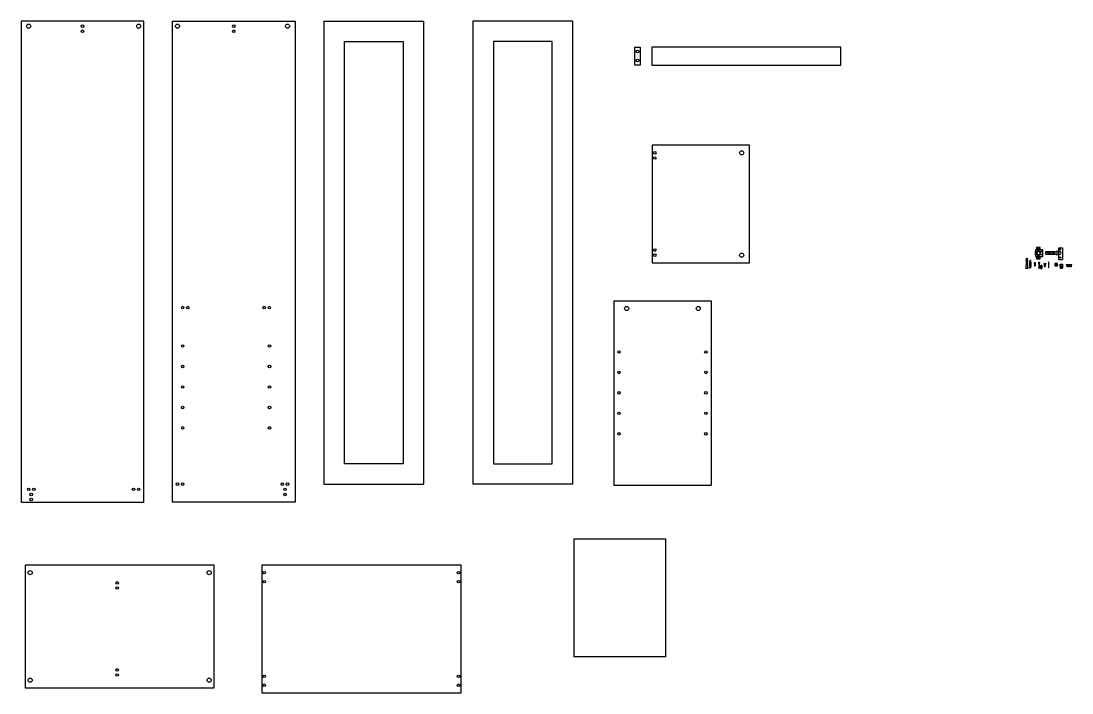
# Model space of a CAD drawing. Header units: inches. Extents: x 10 to 2647, y 15 to 1045.
# Drawn here: x 2001.2 to 2412.3, y 782.6 to 1045.2 of the extents above; entities that cross this region are included whole.
import ezdxf

# ---------------------------------------------------------------- set-up
doc = ezdxf.new("R2010")
doc.units = ezdxf.units.IN
doc.header["$MEASUREMENT"] = 0

msp = doc.modelspace()

# ---------------------------------------------------------------- linework, layer by layer
at = {"color": 1}
for p, q in [((2119.66, 1045.16), (2158.66, 1045.16)), ((2119.66, 1045.16), (2119.66, 864.16)), ((2158.66, 1045.16), (2158.66, 1041.09)), ((2177.95, 1045.16), (2177.95, 1041.09)), ((2216.95, 1045.16), (2177.95, 1045.16)), ((2216.95, 1045.16), (2216.95, 864.16)), ((2158.66, 1041.09), (2158.66, 864.16)), ((2177.95, 1041.09), (2177.95, 864.16)), ((2321.9, 1034.98), (2247.9, 1034.98)), ((2247.9, 1034.98), (2247.9, 1027.98)), ((2321.9, 1027.98), (2321.9, 1034.98)), ((2247.9, 1027.98), (2321.9, 1027.98)), ((2286.08, 996.65), (2248.08, 996.65)), ((2248.08, 996.65), (2248.08, 950.65)), ((2286.08, 950.65), (2286.08, 996.65)), ((2248.08, 950.65), (2286.08, 950.65)), ((2233.09, 935.84), (2271.09, 935.84)), ((2233.09, 935.84), (2233.09, 863.84)), ((2271.09, 935.84), (2271.09, 863.84)), ((2119.66, 864.16), (2158.66, 864.16)), ((2216.95, 864.16), (2177.95, 864.16)), ((2233.09, 863.84), (2271.09, 863.84)), ((2217.42, 842.76), (2217.42, 796.76)), ((2217.42, 842.76), (2253.42, 842.76)), ((2253.42, 796.76), (2253.42, 842.76)), ((2253.42, 796.76), (2217.42, 796.76))]:
    msp.add_line(p, q, dxfattribs=at)
at = {"color": 2}
for p, q in [((2398.05, 953.77), (2398.05, 955.29)), ((2398.12, 955.29), (2398.12, 953.77)), ((2398.2, 953.77), (2398.2, 955.29)), ((2398.27, 955.29), (2398.27, 953.77)), ((2398.35, 953.77), (2398.35, 955.29)), ((2398.42, 955.29), (2398.42, 953.77)), ((2398.5, 953.77), (2398.5, 955.29)), ((2398.5, 955.29), (2398.5, 953.77)), ((2398.57, 953.77), (2398.57, 955.29)), ((2398.65, 955.29), (2398.65, 953.77)), ((2398.73, 953.77), (2398.73, 955.29)), ((2401.99, 955.05), (2405.76, 955.05)), ((2401.99, 953.92), (2401.99, 955.05)), ((2405.76, 953.92), (2401.99, 953.92)), ((2405.33, 954), (2405.33, 954.95)), ((2405.33, 954.95), (2407.07, 954.95)), ((2407.07, 954), (2405.33, 954)), ((2405.76, 954.95), (2405.76, 955.05)), ((2405.76, 953.92), (2405.76, 954)), ((2406.28, 955.25), (2407.11, 955.25)), ((2407.11, 953.74), (2406.28, 953.74)), ((2406.41, 955.12), (2407.65, 955.12)), ((2407.65, 953.88), (2406.41, 953.88)), ((2407.07, 954.95), (2407.07, 954)), ((2407.11, 955.25), (2407.11, 956.56)), ((2407.11, 956.56), (2408.62, 956.56)), ((2407.11, 952.03), (2407.11, 953.74)), ((2408.62, 956.56), (2408.62, 952.03)), ((2394.35, 949.72), (2394.44, 949.91)), ((2394.35, 948.59), (2394.35, 949.72)), ((2394.87, 949.72), (2394.35, 949.72)), ((2394.44, 949.91), (2394.44, 952.31)), ((2394.78, 952.31), (2394.78, 949.91)), ((2394.78, 949.91), (2394.87, 949.72)), ((2394.87, 949.72), (2394.87, 948.59)), ((2395.66, 951.08), (2396.24, 951.08)), ((2395.66, 951.02), (2395.66, 951.08)), ((2396.24, 951.02), (2395.66, 951.02)), ((2396.24, 951.08), (2396.24, 951.02)), ((2397.46, 950.65), (2397.46, 950.41)), ((2397.46, 950.41), (2398.03, 950.41)), ((2397.63, 950.7), (2397.86, 950.7)), ((2397.67, 950.41), (2397.67, 949.55)), ((2397.83, 950.41), (2397.83, 949.55)), ((2398.03, 950.41), (2398.03, 950.65)), ((2399.12, 950.76), (2399.12, 950.52)), ((2399.12, 950.52), (2399.69, 950.52)), ((2399.29, 950.81), (2399.52, 950.81)), ((2399.32, 950.52), (2399.32, 949.31)), ((2399.48, 950.52), (2399.48, 949.32)), ((2399.69, 950.52), (2399.69, 950.76)), ((2401.43, 950.1), (2401.38, 950.25)), ((2401.43, 950.1), (2402.01, 950.1)), ((2401.55, 949.27), (2401.55, 950.1)), ((2401.9, 949.27), (2401.91, 950.1)), ((2402.01, 950.1), (2402.06, 950.25)), ((2403, 950.76), (2403.29, 950.76)), ((2403.07, 950.76), (2403.07, 948.85)), ((2403.22, 948.85), (2403.22, 950.76)), ((2405.51, 950.45), (2406.66, 950.45)), ((2405.51, 950.36), (2405.51, 950.45)), ((2406.66, 950.36), (2405.51, 950.36)), ((2405.61, 950.07), (2405.51, 950.07)), ((2405.51, 950.07), (2405.51, 949.95)), ((2405.51, 949.95), (2406.6, 949.95)), ((2406.6, 949.7), (2405.51, 949.7)), ((2405.51, 949.7), (2405.51, 949.55)), ((2405.61, 950.36), (2405.61, 950.07)), ((2405.67, 950), (2405.67, 950.3)), ((2405.67, 950.3), (2406.43, 950.3)), ((2406.43, 950), (2405.67, 950)), ((2405.84, 950.3), (2405.84, 950)), ((2406.24, 950.3), (2406.24, 950)), ((2406.24, 949.95), (2406.24, 949.7)), ((2406.43, 950), (2406.43, 950.3)), ((2406.47, 950), (2406.47, 950.36)), ((2406.66, 950), (2406.47, 950)), ((2406.6, 949.95), (2406.6, 949.7)), ((2406.66, 950.45), (2406.66, 950.36)), ((2406.66, 950), (2406.66, 950.36)), ((2406.66, 949.55), (2406.66, 950)), ((2407.11, 952.03), (2408.62, 952.03)), ((2410.01, 950.05), (2412.28, 950.05)), ((2410.01, 950.05), (2410.01, 949.9)), ((2410.01, 949.9), (2412.28, 949.9)), ((2410.35, 949.15), (2410.35, 949.9)), ((2410.81, 949.9), (2410.81, 949.15)), ((2411.49, 949.15), (2411.49, 949.9)), ((2411.94, 949.9), (2411.94, 949.15)), ((2412.28, 949.9), (2412.28, 950.05)), ((2394.22, 948.44), (2394.22, 948.59)), ((2394.22, 948.59), (2394.87, 948.59)), ((2394.99, 948.44), (2394.22, 948.44)), ((2394.87, 948.59), (2394.99, 948.59)), ((2394.99, 948.59), (2394.99, 948.44)), ((2395.79, 949.35), (2395.79, 948.71)), ((2396.1, 948.71), (2396.1, 949.35)), ((2397.75, 949.4), (2397.67, 949.55)), ((2397.75, 949.4), (2397.83, 949.55)), ((2399.32, 949.31), (2399.32, 948.64)), ((2399.41, 948.48), (2399.32, 948.64)), ((2399.41, 948.48), (2399.49, 948.64)), ((2399.48, 949.33), (2399.49, 948.64)), ((2403.07, 948.85), (2403.15, 948.71)), ((2403.15, 948.71), (2403.22, 948.85)), ((2405.51, 949.55), (2406.66, 949.55)), ((2407.74, 949.02), (2407.69, 949.18)), ((2407.69, 949.18), (2408.58, 949.18)), ((2407.74, 948.87), (2407.69, 949.02)), ((2407.69, 949.02), (2408.58, 949.02)), ((2407.74, 948.72), (2407.69, 948.87)), ((2407.69, 948.87), (2408.58, 948.87)), ((2407.74, 949.18), (2407.74, 949.4)), ((2408.53, 949.18), (2408.53, 949.4)), ((2408.58, 949.18), (2408.53, 949.02)), ((2408.58, 949.02), (2408.53, 948.87)), ((2408.58, 948.87), (2408.53, 948.72)), ((2410.81, 949.15), (2410.35, 949.15)), ((2411.94, 949.15), (2411.49, 949.15))]:
    msp.add_line(p, q, dxfattribs=at)
at = {"color": 6}
for p, q in [((2394.35, 952.17), (2394.84, 952.31)), ((2394.35, 952.13), (2394.35, 952.17)), ((2394.35, 952.03), (2394.84, 952.16)), ((2394.38, 952.13), (2394.35, 952.13)), ((2394.35, 951.99), (2394.35, 952.03)), ((2394.35, 951.86), (2394.84, 951.99)), ((2394.38, 951.99), (2394.35, 951.99)), ((2394.35, 951.82), (2394.35, 951.86)), ((2394.35, 951.68), (2394.84, 951.82)), ((2394.38, 951.82), (2394.35, 951.82)), ((2394.35, 951.65), (2394.35, 951.68)), ((2394.35, 951.51), (2394.84, 951.65)), ((2394.38, 951.65), (2394.35, 951.65)), ((2394.35, 951.47), (2394.35, 951.51)), ((2394.35, 951.34), (2394.84, 951.47)), ((2394.38, 951.47), (2394.35, 951.47)), ((2394.35, 951.3), (2394.35, 951.34)), ((2394.35, 951.16), (2394.84, 951.3)), ((2394.38, 951.3), (2394.35, 951.3)), ((2394.35, 951.13), (2394.35, 951.16)), ((2394.35, 950.99), (2394.84, 951.13)), ((2394.38, 951.13), (2394.35, 951.13)), ((2394.35, 950.95), (2394.35, 950.99)), ((2394.35, 950.82), (2394.84, 950.95)), ((2394.38, 950.95), (2394.35, 950.95)), ((2394.35, 950.78), (2394.35, 950.82)), ((2394.35, 950.64), (2394.84, 950.78)), ((2394.38, 950.78), (2394.35, 950.78)), ((2394.35, 950.61), (2394.35, 950.64)), ((2394.35, 950.47), (2394.84, 950.61)), ((2394.38, 950.61), (2394.35, 950.61)), ((2394.35, 950.43), (2394.35, 950.47)), ((2394.35, 950.3), (2394.84, 950.43)), ((2394.38, 950.43), (2394.35, 950.43)), ((2394.35, 950.26), (2394.35, 950.3)), ((2394.35, 950.12), (2394.84, 950.26)), ((2394.38, 950.26), (2394.35, 950.26)), ((2394.35, 950.09), (2394.35, 950.12)), ((2394.35, 949.95), (2394.84, 950.09)), ((2394.38, 950.09), (2394.35, 950.09)), ((2394.35, 949.91), (2394.35, 949.95)), ((2394.38, 949.91), (2394.35, 949.91)), ((2394.87, 952.27), (2394.38, 952.13)), ((2394.87, 952.13), (2394.38, 951.99)), ((2394.87, 951.95), (2394.38, 951.82)), ((2394.87, 951.78), (2394.38, 951.65)), ((2394.87, 951.61), (2394.38, 951.47)), ((2394.87, 951.43), (2394.38, 951.3)), ((2394.87, 951.26), (2394.38, 951.13)), ((2394.87, 951.09), (2394.38, 950.95)), ((2394.87, 950.91), (2394.38, 950.78)), ((2394.87, 950.74), (2394.38, 950.61)), ((2394.87, 950.57), (2394.38, 950.43)), ((2394.87, 950.4), (2394.38, 950.26)), ((2394.87, 950.22), (2394.38, 950.09)), ((2394.87, 950.05), (2394.38, 949.91)), ((2394.87, 952.31), (2394.84, 952.31)), ((2394.87, 952.16), (2394.84, 952.16)), ((2394.87, 951.99), (2394.84, 951.99)), ((2394.87, 951.82), (2394.84, 951.82)), ((2394.87, 951.65), (2394.84, 951.65)), ((2394.87, 951.47), (2394.84, 951.47)), ((2394.87, 951.3), (2394.84, 951.3)), ((2394.87, 951.13), (2394.84, 951.13)), ((2394.87, 950.95), (2394.84, 950.95)), ((2394.87, 950.78), (2394.84, 950.78)), ((2394.87, 950.61), (2394.84, 950.61)), ((2394.87, 950.43), (2394.84, 950.43)), ((2394.87, 950.26), (2394.84, 950.26)), ((2394.87, 950.09), (2394.84, 950.09)), ((2394.87, 952.31), (2394.87, 952.27)), ((2394.87, 952.16), (2394.87, 952.13)), ((2394.87, 951.99), (2394.87, 951.95)), ((2394.87, 951.82), (2394.87, 951.78)), ((2394.87, 951.65), (2394.87, 951.61)), ((2394.87, 951.47), (2394.87, 951.43)), ((2394.87, 951.3), (2394.87, 951.26)), ((2394.87, 951.13), (2394.87, 951.09)), ((2394.87, 950.95), (2394.87, 950.91)), ((2394.87, 950.78), (2394.87, 950.74)), ((2394.87, 950.61), (2394.87, 950.57)), ((2394.87, 950.43), (2394.87, 950.4)), ((2394.87, 950.26), (2394.87, 950.22)), ((2394.87, 950.09), (2394.87, 950.05)), ((2397.63, 950.33), (2397.8, 950.41)), ((2397.63, 950.24), (2397.85, 950.33)), ((2397.63, 950.33), (2397.63, 950.33)), ((2397.63, 950.33), (2397.65, 950.33)), ((2397.63, 950.23), (2397.63, 950.24)), ((2397.63, 950.23), (2397.65, 950.23)), ((2397.63, 950.14), (2397.85, 950.23)), ((2397.63, 950.13), (2397.63, 950.14)), ((2397.63, 950.13), (2397.65, 950.13)), ((2397.63, 950.04), (2397.85, 950.13)), ((2397.63, 950.03), (2397.63, 950.04)), ((2397.63, 950.03), (2397.65, 950.03)), ((2397.63, 949.94), (2397.85, 950.03)), ((2397.63, 949.93), (2397.63, 949.94)), ((2397.63, 949.93), (2397.65, 949.93)), ((2397.63, 949.84), (2397.85, 949.93)), ((2397.63, 949.83), (2397.63, 949.84)), ((2397.63, 949.83), (2397.65, 949.83)), ((2397.63, 949.74), (2397.85, 949.83)), ((2397.63, 949.74), (2397.63, 949.74)), ((2397.63, 949.74), (2397.65, 949.74)), ((2397.63, 949.64), (2397.85, 949.74)), ((2397.63, 949.64), (2397.63, 949.64)), ((2397.63, 949.64), (2397.65, 949.64)), ((2397.63, 949.55), (2397.85, 949.64)), ((2397.84, 950.41), (2397.65, 950.33)), ((2397.86, 950.32), (2397.65, 950.23)), ((2397.86, 950.22), (2397.65, 950.13)), ((2397.86, 950.12), (2397.65, 950.03)), ((2397.86, 950.02), (2397.65, 949.93)), ((2397.86, 949.92), (2397.65, 949.83)), ((2397.86, 949.83), (2397.65, 949.74)), ((2397.86, 949.73), (2397.65, 949.64)), ((2397.86, 949.63), (2397.65, 949.54)), ((2397.85, 950.33), (2397.86, 950.33)), ((2397.85, 950.23), (2397.86, 950.23)), ((2397.85, 950.13), (2397.86, 950.13)), ((2397.85, 950.03), (2397.86, 950.03)), ((2397.85, 949.93), (2397.86, 949.93)), ((2397.85, 949.83), (2397.86, 949.83)), ((2397.85, 949.74), (2397.86, 949.74)), ((2397.85, 949.64), (2397.86, 949.64)), ((2397.86, 950.33), (2397.86, 950.32)), ((2397.86, 950.23), (2397.86, 950.22)), ((2397.86, 950.13), (2397.86, 950.12)), ((2397.86, 950.03), (2397.86, 950.02)), ((2397.86, 949.93), (2397.86, 949.92)), ((2397.86, 949.83), (2397.86, 949.83)), ((2397.86, 949.74), (2397.86, 949.73)), ((2397.86, 949.64), (2397.86, 949.63)), ((2399.29, 950.44), (2399.45, 950.52)), ((2399.29, 950.35), (2399.5, 950.44)), ((2399.29, 950.44), (2399.29, 950.44)), ((2399.29, 950.44), (2399.31, 950.44)), ((2399.29, 950.34), (2399.29, 950.35)), ((2399.29, 950.34), (2399.31, 950.34)), ((2399.29, 950.25), (2399.5, 950.34)), ((2399.29, 950.24), (2399.29, 950.25)), ((2399.29, 950.24), (2399.31, 950.24)), ((2399.29, 950.15), (2399.5, 950.24)), ((2399.29, 950.14), (2399.29, 950.15)), ((2399.29, 950.14), (2399.31, 950.14)), ((2399.29, 950.05), (2399.5, 950.14)), ((2399.29, 950.04), (2399.29, 950.05)), ((2399.29, 950.04), (2399.31, 950.04)), ((2399.29, 949.95), (2399.5, 950.04)), ((2399.29, 949.94), (2399.29, 949.95)), ((2399.29, 949.94), (2399.31, 949.94)), ((2399.29, 949.85), (2399.5, 949.94)), ((2399.29, 949.85), (2399.29, 949.85)), ((2399.29, 949.85), (2399.31, 949.85)), ((2399.29, 949.75), (2399.5, 949.85)), ((2399.29, 949.75), (2399.29, 949.75)), ((2399.29, 949.75), (2399.31, 949.75)), ((2399.29, 949.66), (2399.5, 949.75)), ((2399.29, 949.65), (2399.29, 949.66)), ((2399.29, 949.65), (2399.31, 949.65)), ((2399.29, 949.56), (2399.5, 949.65)), ((2399.49, 950.52), (2399.31, 950.44)), ((2399.52, 950.43), (2399.31, 950.34)), ((2399.52, 950.33), (2399.31, 950.24)), ((2399.52, 950.23), (2399.31, 950.14)), ((2399.52, 950.13), (2399.31, 950.04)), ((2399.52, 950.04), (2399.31, 949.94)), ((2399.52, 949.94), (2399.31, 949.85)), ((2399.52, 949.84), (2399.31, 949.75)), ((2399.52, 949.74), (2399.31, 949.65)), ((2399.52, 949.64), (2399.31, 949.55)), ((2399.5, 950.44), (2399.52, 950.44)), ((2399.5, 950.34), (2399.52, 950.34)), ((2399.5, 950.24), (2399.52, 950.24)), ((2399.5, 950.14), (2399.52, 950.14)), ((2399.5, 950.04), (2399.52, 950.04)), ((2399.5, 949.94), (2399.52, 949.94)), ((2399.5, 949.85), (2399.52, 949.85)), ((2399.5, 949.75), (2399.52, 949.75)), ((2399.5, 949.65), (2399.52, 949.65)), ((2399.52, 950.44), (2399.52, 950.43)), ((2399.52, 950.34), (2399.52, 950.33)), ((2399.52, 950.24), (2399.52, 950.23)), ((2399.52, 950.14), (2399.52, 950.13)), ((2399.52, 950.04), (2399.52, 950.04)), ((2399.52, 949.94), (2399.52, 949.94)), ((2399.52, 949.85), (2399.52, 949.84)), ((2399.52, 949.75), (2399.52, 949.74)), ((2399.52, 949.65), (2399.52, 949.64)), ((2401.5, 949.87), (2401.92, 949.98)), ((2401.5, 949.75), (2401.92, 949.87)), ((2401.5, 949.83), (2401.5, 949.87)), ((2401.5, 949.83), (2401.54, 949.83)), ((2401.5, 949.71), (2401.5, 949.75)), ((2401.5, 949.62), (2401.92, 949.74)), ((2401.5, 949.71), (2401.54, 949.71)), ((2401.5, 949.51), (2401.92, 949.62)), ((2401.5, 949.58), (2401.5, 949.62)), ((2401.95, 949.94), (2401.54, 949.83)), ((2401.95, 949.83), (2401.54, 949.71)), ((2401.95, 949.7), (2401.54, 949.58)), ((2401.92, 949.98), (2401.95, 949.98)), ((2401.92, 949.87), (2401.95, 949.87)), ((2401.92, 949.74), (2401.95, 949.74)), ((2401.92, 949.62), (2401.95, 949.62)), ((2401.95, 949.98), (2401.95, 949.94)), ((2401.95, 949.87), (2401.95, 949.83)), ((2401.95, 949.74), (2401.95, 949.7)), ((2401.95, 949.62), (2401.95, 949.58)), ((2403.07, 950.73), (2403.22, 950.73)), ((2403.07, 950.66), (2403.22, 950.66)), ((2403.07, 950.59), (2403.22, 950.59)), ((2403.07, 950.52), (2403.22, 950.52)), ((2403.07, 950.45), (2403.22, 950.45)), ((2403.07, 950.37), (2403.22, 950.37)), ((2395.72, 949.23), (2396.12, 949.34)), ((2395.72, 949.19), (2395.72, 949.23)), ((2395.72, 949.11), (2396.12, 949.22)), ((2395.72, 949.19), (2395.76, 949.19)), ((2395.72, 949.07), (2395.72, 949.11)), ((2395.72, 949), (2396.12, 949.11)), ((2395.72, 949.07), (2395.76, 949.07)), ((2395.72, 948.9), (2396.12, 949.01)), ((2395.72, 948.96), (2395.72, 949)), ((2395.72, 948.96), (2395.76, 948.96)), ((2395.72, 948.86), (2395.72, 948.9)), ((2395.72, 948.79), (2396.12, 948.9)), ((2395.72, 948.86), (2395.76, 948.86)), ((2395.72, 948.75), (2395.72, 948.79)), ((2395.72, 948.75), (2395.76, 948.75)), ((2396.16, 949.3), (2395.76, 949.19)), ((2396.16, 949.18), (2395.76, 949.07)), ((2396.16, 949.08), (2395.76, 948.96)), ((2396.16, 948.97), (2395.76, 948.86)), ((2396.16, 948.86), (2395.76, 948.75)), ((2396.12, 949.34), (2396.16, 949.34)), ((2396.12, 949.22), (2396.16, 949.22)), ((2396.12, 949.11), (2396.16, 949.11)), ((2396.12, 949.01), (2396.16, 949.01)), ((2396.12, 948.9), (2396.16, 948.9)), ((2396.16, 949.34), (2396.16, 949.3)), ((2396.16, 949.22), (2396.16, 949.18)), ((2396.16, 949.11), (2396.16, 949.08)), ((2396.16, 949.01), (2396.16, 948.97)), ((2396.16, 948.9), (2396.16, 948.86)), ((2397.63, 949.54), (2397.63, 949.55)), ((2397.63, 949.54), (2397.65, 949.54)), ((2397.67, 949.47), (2397.84, 949.54)), ((2397.67, 949.46), (2397.67, 949.47)), ((2397.67, 949.46), (2397.69, 949.46)), ((2397.85, 949.53), (2397.69, 949.46)), ((2397.84, 949.54), (2397.85, 949.54)), ((2397.85, 949.54), (2397.85, 949.53)), ((2399.29, 949.55), (2399.29, 949.56)), ((2399.29, 949.55), (2399.31, 949.55)), ((2399.29, 949.46), (2399.5, 949.55)), ((2399.29, 949.39), (2399.5, 949.48)), ((2399.29, 949.45), (2399.29, 949.46)), ((2399.29, 949.45), (2399.31, 949.45)), ((2399.29, 949.32), (2399.5, 949.41)), ((2399.29, 949.38), (2399.29, 949.39)), ((2399.29, 949.38), (2399.31, 949.38)), ((2399.29, 949.31), (2399.29, 949.32)), ((2399.29, 949.31), (2399.31, 949.31)), ((2399.29, 949.22), (2399.5, 949.31)), ((2399.29, 949.21), (2399.29, 949.22)), ((2399.29, 949.21), (2399.31, 949.21)), ((2399.29, 949.12), (2399.5, 949.21)), ((2399.29, 949.11), (2399.29, 949.12)), ((2399.29, 949.11), (2399.31, 949.11)), ((2399.29, 949.02), (2399.5, 949.11)), ((2399.29, 949.01), (2399.29, 949.02)), ((2399.29, 949.01), (2399.31, 949.01)), ((2399.29, 948.92), (2399.5, 949.01)), ((2399.29, 948.91), (2399.29, 948.92)), ((2399.29, 948.91), (2399.29, 948.92)), ((2399.29, 948.91), (2399.31, 948.91)), ((2399.29, 948.82), (2399.5, 948.91)), ((2399.29, 948.91), (2399.31, 948.91)), ((2399.29, 948.82), (2399.29, 948.82)), ((2399.29, 948.82), (2399.31, 948.82)), ((2399.29, 948.72), (2399.5, 948.82)), ((2399.29, 948.72), (2399.29, 948.72)), ((2399.29, 948.72), (2399.31, 948.72)), ((2399.29, 948.63), (2399.5, 948.72)), ((2399.29, 948.62), (2399.29, 948.63)), ((2399.29, 948.62), (2399.31, 948.62)), ((2399.52, 949.54), (2399.31, 949.45)), ((2399.52, 949.47), (2399.31, 949.38)), ((2399.52, 949.4), (2399.31, 949.31)), ((2399.52, 949.3), (2399.31, 949.21)), ((2399.52, 949.2), (2399.31, 949.11)), ((2399.52, 949.1), (2399.31, 949.01)), ((2399.52, 949.01), (2399.31, 948.91)), ((2399.52, 948.91), (2399.31, 948.82)), ((2399.52, 948.81), (2399.31, 948.72)), ((2399.52, 948.71), (2399.31, 948.62)), ((2399.33, 948.55), (2399.49, 948.62)), ((2399.33, 948.54), (2399.33, 948.55)), ((2399.33, 948.54), (2399.35, 948.54)), ((2399.51, 948.61), (2399.35, 948.54)), ((2399.49, 948.62), (2399.51, 948.62)), ((2399.5, 949.55), (2399.52, 949.55)), ((2399.5, 949.48), (2399.52, 949.48)), ((2399.5, 949.41), (2399.52, 949.41)), ((2399.5, 949.31), (2399.52, 949.31)), ((2399.5, 949.21), (2399.52, 949.21)), ((2399.5, 949.11), (2399.52, 949.11)), ((2399.5, 949.01), (2399.52, 949.01)), ((2399.5, 948.91), (2399.52, 948.91)), ((2399.5, 948.82), (2399.52, 948.82)), ((2399.5, 948.72), (2399.52, 948.72)), ((2399.51, 948.62), (2399.51, 948.61)), ((2399.52, 949.55), (2399.52, 949.54)), ((2399.52, 949.48), (2399.52, 949.47)), ((2399.52, 949.41), (2399.52, 949.4)), ((2399.52, 949.31), (2399.52, 949.3)), ((2399.52, 949.21), (2399.52, 949.2)), ((2399.52, 949.11), (2399.52, 949.1)), ((2399.52, 949.01), (2399.52, 949.01)), ((2399.52, 948.91), (2399.52, 948.91)), ((2399.52, 948.82), (2399.52, 948.81)), ((2399.52, 948.72), (2399.52, 948.71)), ((2401.5, 949.58), (2401.54, 949.58)), ((2401.5, 949.47), (2401.5, 949.51)), ((2401.5, 949.38), (2401.92, 949.49)), ((2401.5, 949.47), (2401.54, 949.47)), ((2401.5, 949.34), (2401.5, 949.38)), ((2401.5, 949.34), (2401.54, 949.34)), ((2401.95, 949.58), (2401.54, 949.47)), ((2401.95, 949.46), (2401.54, 949.34)), ((2401.92, 949.49), (2401.95, 949.49)), ((2401.95, 949.49), (2401.95, 949.46))]:
    msp.add_line(p, q, dxfattribs=at)
at = {"color": 1}
for points in [[(2049.19, 1045.16), (2001.19, 1045.16), (2001.19, 857.16), (2049.19, 857.16)], [(2060.41, 1045.16), (2108.41, 1045.16), (2108.41, 857.16), (2060.41, 857.16)], [(2127.66, 1037.16), (2150.66, 1037.16), (2150.66, 872.16), (2127.66, 872.16)], [(2208.95, 1037.16), (2185.95, 1037.16), (2185.95, 872.16), (2208.95, 872.16)], [(2243.34, 1027.98), (2241.34, 1027.98), (2241.34, 1034.98), (2243.34, 1034.98)], [(2002.77, 832.58), (2002.77, 784.58), (2076.77, 784.58), (2076.77, 832.58)], [(2095.33, 782.58), (2173.33, 782.58), (2173.33, 832.58), (2095.33, 832.58)]]:
    msp.add_lwpolyline(points, close=True, dxfattribs=at)
at = {"color": 2}
for points in [[(2398.46, 955.8), (2397.97, 955.8), (2397.97, 953.17), (2398.46, 953.17)], [(2400.91, 953.77), (2397.97, 953.77), (2397.97, 955.29), (2400.91, 955.29)], [(2399.79, 955.8), (2399.79, 956.68), (2398.46, 956.68), (2398.46, 955.8)], [(2398.64, 955.74), (2398.64, 956.31)], [(2399, 956.31), (2399, 955.74)], [(2399.24, 955.73), (2399.24, 956.3)], [(2399.6, 956.3), (2399.6, 955.73)], [(2399.79, 953.17), (2400.91, 953.17), (2400.91, 955.8), (2399.79, 955.8)], [(2405.66, 954), (2405.66, 953.96), (2405.26, 953.96), (2405.26, 955), (2405.66, 955), (2405.66, 954.95)], [(2395.69, 951.02), (2395.69, 949.39), (2395.77, 949.39), (2395.77, 951.02)], [(2395.73, 951.64), (2395.73, 951.47), (2396.17, 951.47), (2396.17, 951.64), (2395.73, 951.64)], [(2395.81, 951.47), (2395.81, 951.08), (2396.09, 951.08), (2396.09, 951.47)], [(2395.91, 951.02), (2395.91, 949.39), (2395.99, 949.39), (2395.99, 951.02)], [(2396.13, 951.02), (2396.13, 949.39), (2396.22, 949.39), (2396.22, 951.02)], [(2398.46, 953.17), (2398.46, 952.29), (2399.79, 952.29), (2399.79, 953.17)], [(2398.63, 952.73), (2398.63, 953.29)], [(2398.99, 953.29), (2398.99, 952.73)], [(2399.23, 952.72), (2399.23, 953.29)], [(2399.59, 953.29), (2399.59, 952.72)], [(2400.11, 949.09), (2400.11, 949.65), (2400.47, 949.65), (2400.47, 949.09)], [(2395.66, 949.39), (2396.24, 949.39), (2396.24, 949.35), (2395.66, 949.35), (2395.66, 949.39)], [(2400.47, 948.98), (2400.47, 948.42), (2400.11, 948.42), (2400.11, 948.98)]]:
    msp.add_lwpolyline(points, dxfattribs=at)
for points in [[(2401.38, 950.35), (2402.06, 950.35), (2402.06, 950.25), (2401.38, 950.25)], [(2407.69, 950.16), (2408.58, 950.16), (2408.58, 949.4), (2407.69, 949.4)], [(2400.06, 949.09), (2400.53, 949.09), (2400.53, 948.98), (2400.06, 948.98)], [(2407.69, 948.6), (2408.58, 948.6), (2408.58, 948.72), (2407.69, 948.72)]]:
    msp.add_lwpolyline(points, close=True, dxfattribs=at)
at = {"color": 7}
for centre, radius in [((2004.19, 1043.16), 0.8), ((2025.21, 1043.16), 0.5), ((2025.21, 1041.16), 0.5), ((2047.19, 1043.16), 0.8), ((2062.41, 1043.16), 0.8), ((2084.4, 1043.16), 0.5), ((2084.4, 1041.16), 0.5), ((2105.41, 1043.16), 0.8), ((2242.34, 1033.23), 0.5), ((2242.34, 1029.73), 0.5), ((2249.08, 993.65), 0.5), ((2249.08, 991.65), 0.5), ((2283.08, 993.65), 0.8), ((2249.08, 955.65), 0.5), ((2249.08, 953.65), 0.5), ((2283.08, 953.65), 0.8), ((2064.41, 933.18), 0.5), ((2066.41, 933.18), 0.5), ((2096.32, 933.18), 0.5), ((2098.32, 933.18), 0.5), ((2238.09, 932.84), 0.8), ((2266.09, 932.84), 0.8), ((2064.41, 918.16), 0.5), ((2098.41, 918.16), 0.5), ((2235.09, 915.84), 0.5), ((2269.09, 915.84), 0.5), ((2064.41, 910.16), 0.5), ((2098.41, 910.16), 0.5), ((2235.09, 907.84), 0.5), ((2269.09, 907.84), 0.5), ((2064.41, 902.16), 0.5), ((2098.41, 902.16), 0.5), ((2235.09, 899.84), 0.5), ((2269.09, 899.84), 0.5), ((2064.41, 894.16), 0.5), ((2098.41, 894.16), 0.5), ((2235.09, 891.84), 0.5), ((2269.09, 891.84), 0.5), ((2064.41, 886.16), 0.5), ((2098.41, 886.16), 0.5), ((2235.09, 883.84), 0.5), ((2269.09, 883.84), 0.5), ((2062.41, 864.16), 0.5), ((2064.41, 864.16), 0.5), ((2103.41, 864.16), 0.5), ((2105.41, 864.16), 0.5), ((2004.19, 862.16), 0.5), ((2005.16, 860.16), 0.5), ((2006.19, 862.16), 0.5), ((2045.19, 862.16), 0.5), ((2047.19, 862.16), 0.5), ((2104.44, 862.16), 0.5), ((2104.44, 860.16), 0.5), ((2005.16, 858.16), 0.5), ((2004.77, 829.58), 0.8), ((2074.77, 829.58), 0.8), ((2096.33, 829.58), 0.5), ((2096.33, 826.08), 0.5), ((2172.33, 829.58), 0.5), ((2172.33, 826.08), 0.5), ((2038.77, 825.58), 0.5), ((2038.77, 823.58), 0.5), ((2038.77, 791.58), 0.5), ((2038.77, 789.58), 0.5), ((2096.33, 789.08), 0.5), ((2172.33, 789.08), 0.5), ((2004.77, 787.58), 0.8), ((2074.77, 787.58), 0.8), ((2096.33, 785.58), 0.5), ((2172.33, 785.58), 0.5)]:
    msp.add_circle(centre, radius, dxfattribs=at)
at = {"color": 2}
for centre in [(2399.81, 954.54), (2404.63, 954.44), (2407.63, 955.91), (2407.64, 952.69)]:
    msp.add_circle(centre, 0.227, dxfattribs=at)
for centre, radius, start, end in [((2398.82, 956.26), 0.185, 13.7815, 166.2185), ((2398.82, 955.78), 0.185, 193.7815, 346.2185), ((2399.42, 956.26), 0.185, 13.7815, 166.2185), ((2399.42, 955.78), 0.185, 193.7815, 346.2185), ((2402.75, 954.44), 0.395, 90, 270), ((2403.37, 955.72), 1.09, 234.774, 283.6283), ((2403.37, 953.16), 1.09, 76.3717, 125.226), ((2403.63, 954.44), 0.227, 270, 90), ((2406.76, 954.5), 0.894, 122.3859, 149.8981), ((2406.76, 954.5), 0.894, 213.5848, 237.6141), ((2406.81, 954.5), 0.735, 122.3859, 142.4108), ((2406.77, 954.44), 0.672, 221.1311, 237.7518), ((2407.26, 954.5), 0.735, 302.3859, 57.6141), ((2394.61, 952.21), 0.192, 29.548, 150.452), ((2397.67, 950.28), 0.421, 95.0377, 119.6208), ((2397.83, 950.28), 0.421, 60.3792, 84.9623), ((2398.81, 953.25), 0.185, 13.7815, 166.2185), ((2398.81, 952.77), 0.185, 193.7815, 346.2185), ((2399.32, 950.39), 0.421, 95.0377, 119.6208), ((2399.41, 953.24), 0.185, 13.7815, 166.2185), ((2399.41, 952.76), 0.185, 193.7815, 346.2185), ((2399.48, 950.39), 0.421, 60.3792, 84.9623), ((2400.29, 949.47), 0.255, 45.6409, 134.3591), ((2403.15, 950.61), 0.213, 47.9249, 132.0751), ((2395.94, 948.86), 0.215, 223.7004, 316.2996), ((2400.29, 948.61), 0.255, 225.6409, 314.3591), ((2401.73, 949.55), 0.327, 237.6976, 302.3024), ((2408.14, 949.78), 1.24, 251.5319, 288.4681)]:
    msp.add_arc(centre, radius, start, end, dxfattribs=at)

doc.saveas('drawing.dxf')
